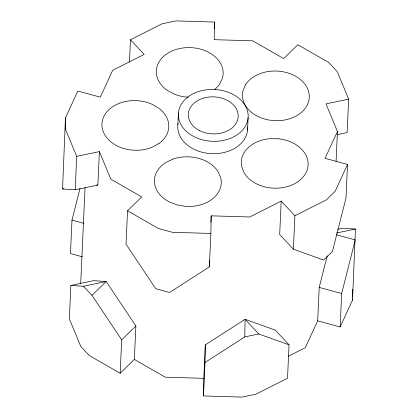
<?xml version="1.0" encoding="UTF-8"?>
<svg xmlns="http://www.w3.org/2000/svg" width="418" height="418" viewBox="0 0 418 418"><rect width="100%" height="100%" fill="white"/><g stroke="black" fill="none" stroke-linecap="round" stroke-linejoin="round"><path stroke-width="0.63" d="M75.209 189.803L76.729 156.369L99.385 151.598L97.869 185.033L75.209 189.803L62.548 188.983L65.469 117.907L77.847 91.046L100.32 97.159L112.698 70.297L144.179 54.408L130.473 39.741L161.949 23.847L175.952 20.9L214.502 22.049L214.199 39.668L252.749 40.818L283.65 58.572L297.841 44.736L328.736 62.486L337.206 71.551L348.654 99.129L347.133 132.563L337.065 134.685M65.469 117.907L65.281 128.796L76.729 156.369M203.498 395.95L203.801 378.332L205.316 344.897L245.084 319.295L275.342 330.157L289.047 344.824L287.527 378.259L256.051 394.153L242.048 397.1L203.498 395.95L205.013 362.51L205.316 344.897M99.385 151.598L110.833 179.17L141.733 196.925L127.537 210.761L126.022 244.196L155.705 288.702L169.593 292.48L209.361 266.883L209.47 260.357M209.361 266.883L210.876 233.443L211.179 215.829L249.729 216.979L281.204 201.089L294.904 215.756L293.389 249.191L323.647 260.053L332.42 251.5L346.015 197.886L347.53 164.452L325.058 158.333L337.436 131.471L325.993 103.894L348.654 99.129M205.013 362.51L244.781 336.913L245.084 319.295L258.784 333.966L289.047 344.824M327.195 255.863L319.195 287.401L317.68 320.841L340.153 326.954L352.531 300.093L352.552 298.813M352.588 296.89L352.719 289.204M337.754 229.257L342.791 228.197L355.452 229.017L352.531 300.093M79.984 188.575L71.985 220.114L70.47 253.548L82.33 256.777M70.867 285.437L69.346 318.871L80.794 346.449L89.264 355.514L120.159 373.264L134.35 359.428L135.871 325.993L106.188 281.492L93.527 280.666L70.867 285.437L83.527 286.262L106.188 281.492L91.997 295.327L121.68 339.829L120.159 373.264M80.679 283.921L85.063 187.468M129.449 62.245L130.473 39.741M178.392 112.975L177.833 125.348A34.95 25.932 2.6 0 0 212.496 153.683A34.95 25.932 2.6 0 0 247.571 127.062M214.209 28.481L214.502 22.049M210.886 222.256L211.179 215.829M247.55 130.144L248.109 117.771A34.95 25.932 2.6 0 0 197.792 91.798A34.95 25.932 2.6 0 0 193.853 136.555A34.95 25.932 2.6 0 0 248.109 117.771M281.204 201.089L279.684 234.524L293.389 249.191M336.077 161.447L337.436 131.471M340.153 326.954L341.673 293.52L355.263 239.906L336.537 234.806M347.53 164.452L335.152 191.313L326.38 199.861L294.904 215.756M317.68 320.841L305.302 347.703L288.394 356.235M121.68 339.829L135.871 325.993M62.548 188.983L63.808 188.717M336.568 232.993L355.452 229.017M244.781 336.913L258.784 333.966M210.876 233.443L172.326 232.293L158.438 228.51L127.537 210.761M203.801 378.332L165.251 377.182L134.35 359.428M96.605 184.955L97.869 185.033M71.985 220.114L83.846 223.343M319.195 287.401L341.673 293.52M83.527 286.262L91.997 295.327M214.288 89.776A33.45 24.819 2.6 0 0 219.319 84.582L222.339 78.558A33.45 24.819 2.6 0 0 179.797 48.509A33.45 24.819 2.6 0 0 167.038 90.199L174.17 94.087A33.45 24.819 2.6 0 0 188.56 97.216M177.896 124.742A34.95 25.932 2.6 0 1 178.084 123.519M245.47 84.859L242.889 90.993A33.45 24.819 2.6 0 0 270.19 120.222L278.91 120.65A33.45 24.819 2.6 0 0 303.139 82.08A33.45 24.819 2.6 0 0 245.47 84.859M158.683 143.693L151.692 147.434A33.45 24.819 2.6 0 1 101.914 124.439A33.45 24.819 2.6 0 1 152.429 104.443L159.289 108.591A33.45 24.819 2.6 0 1 158.683 143.693M173.052 159.075L165.8 162.529A33.45 24.819 2.6 0 0 169.285 201.915L177.117 204.94L185.676 206.377A33.45 24.819 2.6 0 0 220.641 177.457L217.835 171.265A33.45 24.819 2.6 0 0 173.052 159.075M278.602 138.786L269.871 138.692A33.45 24.819 2.6 0 0 241.594 166.265L243.966 172.55A33.45 24.819 2.6 0 0 301.482 178.763A33.45 24.819 2.6 0 0 278.602 138.786M199.396 130.505A24.965 18.523 2.6 0 0 238.15 117.087A24.965 18.523 2.6 0 0 202.207 98.533A24.965 18.523 2.6 0 0 199.396 130.505"/></g></svg>
